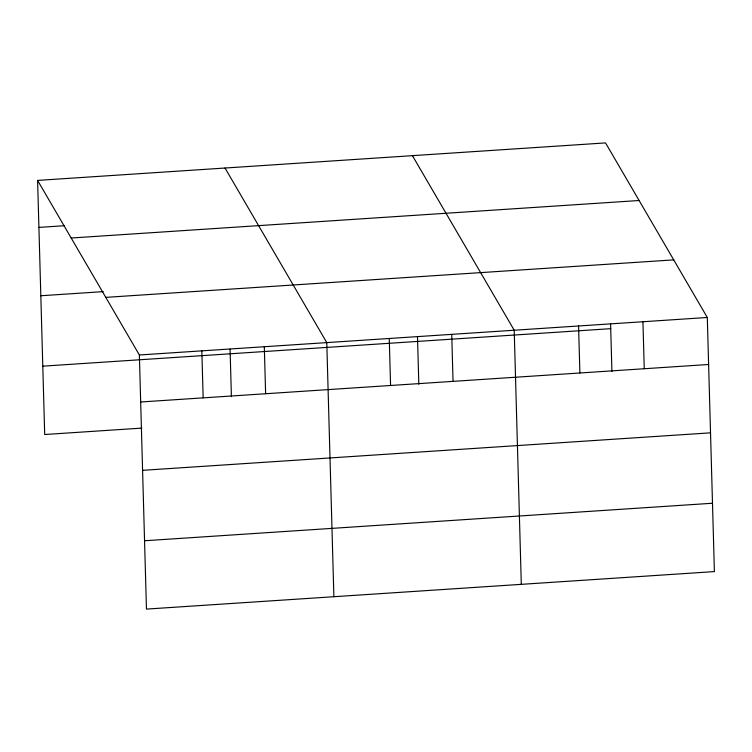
<?xml version="1.0" encoding="UTF-8"?>
<svg xmlns="http://www.w3.org/2000/svg" width="752" height="752" viewBox="0 0 752 752"><rect width="100%" height="100%" fill="white"/><g stroke="black" fill="none" stroke-linecap="round" stroke-linejoin="round"><path stroke-width="1.13" d="M37.6 180.405L605.539 142.908L707.303 317.485L714.4 571.595L146.461 609.092L139.364 354.982L37.6 180.405L44.697 434.515L141.874 428.104M38.916 227.405L64.362 225.732M71.186 238.017L639.115 200.511M40.824 295.752L103.297 291.626M105.788 297.369L673.717 259.872M139.364 354.982L707.303 317.485M42.789 366.168L610.727 328.671M140.68 401.991L708.619 364.485M142.589 470.329L710.527 432.832M144.553 540.754L712.492 503.248M412.434 155.655L514.208 330.231L521.305 584.342M225.017 168.025L326.782 342.611L333.888 596.721M642.932 321.734L644.248 368.743M610.596 323.98L611.921 371.535M578.57 325.983L579.886 372.992M451.736 334.358L453.042 381.367M417.492 336.727L418.826 384.281M389.254 338.485L390.57 385.485M264.309 346.728L265.625 393.738M230.074 349.107L231.409 396.661M201.837 350.855L203.153 397.864"/></g></svg>
